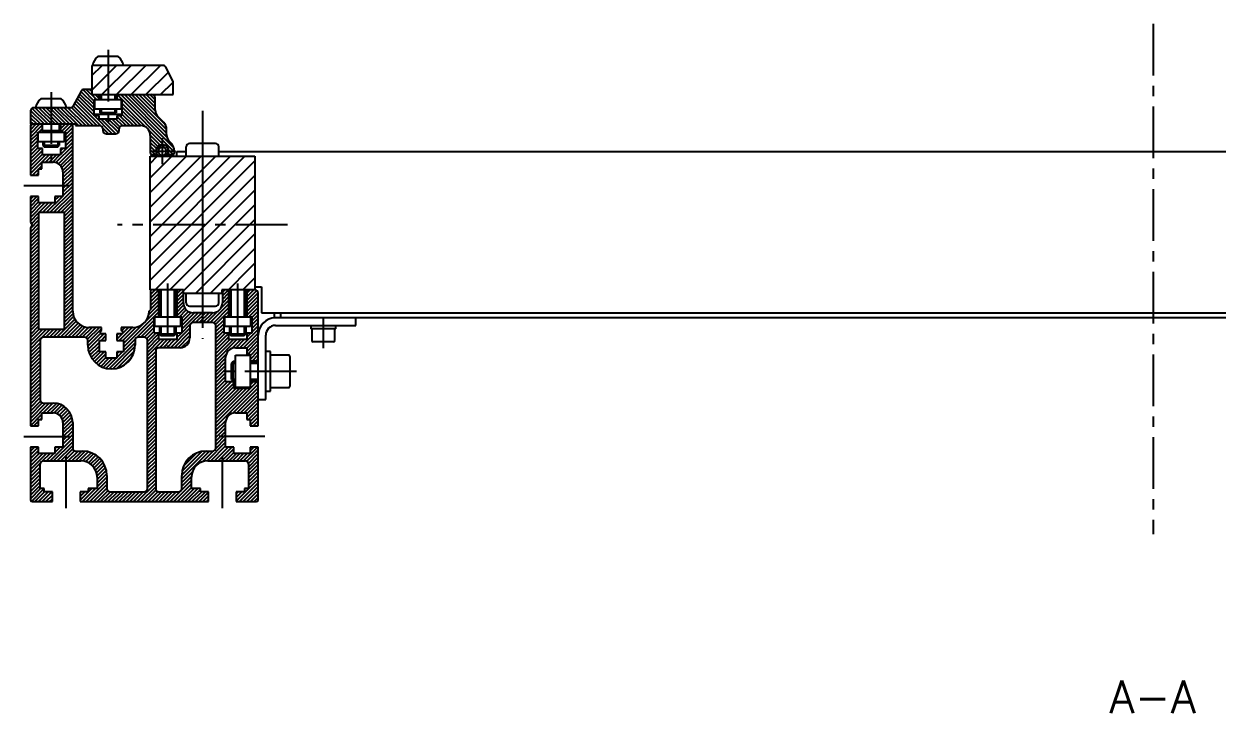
# Model space of a CAD drawing. Extents: x -10 to 4016, y -8 to 1201.
# Drawn here: x 3321.8 to 3688.4, y 3 to 214.8 of the extents above; entities that cross this region are included whole.
import ezdxf

# ---------------------------------------------------------------- set-up
doc = ezdxf.new("R2010")
doc.units = 0
doc.header["$LTSCALE"] = 0.5
doc.linetypes.add('CENTER', pattern=[50.8, 31.75, -6.35, 6.35, -6.35])
for name, color, linetype in [('MSM_CENTER', 1, 'CENTER'), ('MSM_CONTINUOUS', 7, 'CONTINUOUS'), ('MSM_NARROW', 5, 'CONTINUOUS'), ('MSM_PART_NUMBER', 7, 'CONTINUOUS')]:
    doc.layers.add(name, color=color, linetype=linetype)
doc.styles.get("Standard").update_dxf_attribs({"font": 'txt.shx', "height": 10, "bigfont": 'bigfont.shx'})

# ---------------------------------------------------------------- blocks, each defined once
blk = doc.blocks.new('*U91')
at = {"layer": 'MSM_PART_NUMBER'}
blk.add_text('A-A', height=10, dxfattribs=at).set_placement((3655.28, 3))

msp = doc.modelspace()

# ---------------------------------------------------------------- linework, layer by layer
at = {"layer": 'MSM_CENTER'}
for p, q in [((3668.75, 214.75), (3668.75, 58)), ((3347.6, 206.75), (3347.6, 183.5)), ((3330.1, 193.75), (3330.1, 172.5)), ((3376.65, 188), (3376.65, 118)), ((3364.3, 171.6), (3364.3, 179.6)), ((3360.3, 175.6), (3368.3, 175.6)), ((3335.75, 165), (3321.75, 165)), ((3402.75, 153), (3350.55, 153)), ((3365.9, 135), (3365.9, 115.75)), ((3387.4, 135), (3387.4, 115.75)), ((3413.75, 124.1), (3413.75, 115.1)), ((3405.55, 108), (3381.75, 108)), ((3321.75, 88), (3335.75, 88)), ((3395.75, 88), (3381.75, 88)), ((3334.75, 66), (3334.75, 82.5)), ((3382.75, 66), (3382.75, 82.5))]:
    msp.add_line(p, q, dxfattribs=at)
at = {"layer": 'MSM_CONTINUOUS'}
for p, q in [((3342.6, 202), (3342.6, 193)), ((3364.48, 202), (3342.6, 202)), ((3350.73, 204.75), (3344.48, 204.75)), ((3367.49, 197.21), (3365.38, 201.45)), ((3342.6, 194.6), (3340.2, 194.6)), ((3367.6, 193), (3367.6, 196.76)), ((3333.23, 191.75), (3326.98, 191.75)), ((3339.32, 194.07), (3336.88, 189.53)), ((3342.6, 193), (3367.6, 193)), ((3343.35, 191.5), (3351.85, 191.5)), ((3343.35, 186.5), (3343.35, 191.5)), ((3343.6, 188.5), (3343.6, 191.5)), ((3344.85, 191.5), (3344.85, 193)), ((3345.1, 193), (3345.1, 191.5)), ((3350.1, 191.5), (3350.1, 193)), ((3350.35, 193), (3350.35, 191.5)), ((3351.6, 191.5), (3351.6, 188.5)), ((3351.85, 191.5), (3351.85, 186.5)), ((3362.1, 188.34), (3362.1, 192)), ((3323.8, 188), (3323.8, 184)), ((3336, 189), (3324.8, 189)), ((3330.1, 188.5), (3329.23, 189)), ((3330.97, 189), (3330.1, 188.5)), ((3343.35, 187), (3351.85, 187)), ((3351.6, 188.5), (3343.6, 188.5)), ((3345.1, 188.5), (3345.1, 187.43)), ((3350.1, 187.43), (3345.1, 187.43)), ((3345.1, 187.43), (3345.53, 187)), ((3349.67, 187), (3350.1, 187.43)), ((3350.1, 188.5), (3350.1, 187.43)), ((3323.75, 183.5), (3323.75, 168.25)), ((3323.8, 184), (3337.6, 184)), ((3327.5, 181.5), (3327.5, 184)), ((3332.7, 182), (3332.7, 184)), ((3333, 184), (3333, 181.5)), ((3336.75, 126.51), (3336.75, 183.5)), ((3337.6, 184), (3337.6, 183.5)), ((3337.6, 183.5), (3345, 183.5)), ((3344.85, 186.5), (3343.35, 186.5)), ((3344.85, 185.5), (3344.85, 186.5)), ((3350.35, 185.5), (3344.85, 185.5)), ((3350.35, 186.5), (3350.35, 185.5)), ((3351.85, 186.5), (3350.35, 186.5)), ((3352, 183.5), (3357.6, 183.5)), ((3364.72, 184.48), (3362.98, 186.22)), ((3326, 176.5), (3326, 181.5)), ((3326, 181.5), (3334.5, 181.5)), ((3326.1, 178.5), (3326.1, 181.5)), ((3327.5, 182), (3332.7, 182)), ((3327.6, 182), (3327.6, 181.5)), ((3332.6, 181.5), (3332.6, 182)), ((3334.1, 181.5), (3334.1, 178.5)), ((3334.5, 181.5), (3334.5, 176.5)), ((3346, 182.5), (3346, 182)), ((3347, 181), (3350, 181)), ((3351, 182), (3351, 182.5)), ((3360.6, 180.5), (3360.6, 175.1)), ((3365.6, 180.74), (3365.6, 182.36)), ((3327.5, 176.5), (3326, 176.5)), ((3334.1, 178.5), (3326.1, 178.5)), ((3327.5, 174.5), (3327.5, 176.5)), ((3327.6, 178.5), (3327.6, 177.43)), ((3332.6, 177.43), (3327.6, 177.43)), ((3327.6, 177.43), (3328.03, 177)), ((3328.03, 177), (3332.17, 177)), ((3332.17, 177), (3332.6, 177.43)), ((3332.6, 178.5), (3332.6, 177.43)), ((3334.5, 176.5), (3333, 176.5)), ((3333, 176.5), (3333, 174.5)), ((3371.65, 174.08), (3371.65, 177)), ((3380.65, 178), (3372.65, 178)), ((3381.65, 174.08), (3381.65, 177)), ((3333, 174.5), (3327.5, 174.5)), ((3360.55, 174.08), (3392.75, 174.08)), ((3360.55, 133), (3360.55, 174.08)), ((3361.1, 174.6), (3362.21, 174.6)), ((3366.39, 174.6), (3367.5, 174.6)), ((3368, 175.1), (3368, 175.6)), ((3368.75, 174.08), (3368.75, 175.5)), ((3368.75, 175.5), (3371.65, 175.5)), ((3376.65, 174.08), (3376.65, 131.92)), ((3381.65, 175.5), (3955.85, 175.5)), ((3392.75, 174.08), (3392.75, 133)), ((3326.25, 168.25), (3326.25, 170.25)), ((3326.25, 170.25), (3327.25, 170.25)), ((3327.25, 170.25), (3327.25, 172.25)), ((3327.25, 172.25), (3330.75, 172.25)), ((3333.75, 169.25), (3333.75, 161.75)), ((3323.75, 168.25), (3326.25, 168.25)), ((3326.25, 161.75), (3323.75, 161.75)), ((3323.75, 161.75), (3323.75, 153.87)), ((3326.25, 159.75), (3326.25, 161.75)), ((3333.75, 161.75), (3331.25, 161.75)), ((3331.25, 161.75), (3331.25, 159.75)), ((3331.25, 159.75), (3326.25, 159.75)), ((3326.25, 156.75), (3326.25, 121)), ((3334.25, 156.75), (3326.25, 156.75)), ((3334.25, 121), (3334.25, 156.75)), ((3323.75, 153.87), (3324.25, 153)), ((3324.25, 153), (3323.75, 152.13)), ((3323.75, 152.13), (3323.75, 91.25)), ((3370.75, 133), (3360.55, 133)), ((3360.65, 133), (3360.65, 126.91)), ((3363.25, 124.75), (3363.25, 133)), ((3363.4, 133), (3363.4, 124.75)), ((3368.4, 124.75), (3368.4, 133)), ((3368.75, 133), (3368.75, 124.75)), ((3370.75, 129), (3370.75, 133)), ((3382.55, 133), (3382.55, 131.92)), ((3392.75, 133), (3382.55, 133)), ((3382.75, 133), (3382.75, 129)), ((3384.75, 124.75), (3384.75, 133)), ((3384.9, 133), (3384.9, 124.75)), ((3389.9, 124.75), (3389.9, 133)), ((3390.25, 133), (3390.25, 124.75)), ((3392.75, 134), (3394.75, 134)), ((3393.75, 91.25), (3393.75, 132)), ((3394.75, 134), (3394.75, 126)), ((3382.55, 131.92), (3370.75, 131.92)), ((3371.65, 129), (3371.65, 131.92)), ((3381.65, 129), (3381.65, 131.92)), ((3361.75, 124.75), (3370.25, 124.75)), ((3361.75, 119.75), (3361.75, 124.75)), ((3361.9, 124.75), (3361.9, 121.75)), ((3369.9, 124.75), (3369.9, 121.75)), ((3370.25, 124.75), (3370.25, 119.75)), ((3372.65, 128), (3380.65, 128)), ((3379.75, 126), (3373.75, 126)), ((3383.25, 119.75), (3383.25, 124.75)), ((3383.25, 124.75), (3391.75, 124.75)), ((3383.4, 124.75), (3383.4, 121.75)), ((3391.4, 124.75), (3391.4, 121.75)), ((3391.75, 124.75), (3391.75, 119.75)), ((3394.75, 126), (3942.75, 126)), ((3398.75, 124.4), (3398.75, 126)), ((3400.75, 124.4), (3400.75, 126)), ((3326.25, 121), (3334.25, 121)), ((3345.65, 121.51), (3341.75, 121.51)), ((3345.65, 120.51), (3345.65, 121.51)), ((3351.65, 121.51), (3351.65, 120.51)), ((3355.25, 121.51), (3351.65, 121.51)), ((3369.9, 121.75), (3361.9, 121.75)), ((3363.4, 121.75), (3363.4, 119.43)), ((3368.4, 121.75), (3368.4, 119.43)), ((3372.75, 122), (3372.75, 118.25)), ((3379.75, 123), (3373.75, 123)), ((3380.75, 84.5), (3380.75, 122)), ((3391.4, 121.75), (3383.4, 121.75)), ((3384.9, 121.75), (3384.9, 119.43)), ((3389.9, 121.75), (3389.9, 119.43)), ((3938.75, 124.4), (3398.75, 124.4)), ((3399.05, 122.1), (3423.75, 122.1)), ((3409.95, 122.1), (3409.95, 121.1)), ((3417.55, 121.1), (3409.95, 121.1)), ((3410.25, 121.1), (3410.25, 117.5)), ((3417.25, 117.5), (3417.25, 121.1)), ((3417.55, 121.1), (3417.55, 122.1)), ((3423.75, 122.1), (3423.75, 124.4)), ((3326.75, 117.5), (3326.75, 99.25)), ((3340.4, 118.5), (3327.75, 118.5)), ((3341.4, 116), (3341.4, 117.5)), ((3344.95, 114.01), (3344.95, 117.51)), ((3344.95, 117.51), (3346.95, 117.51)), ((3346.95, 119.51), (3345.65, 119.51)), ((3346.95, 117.51), (3346.95, 119.51)), ((3350.35, 119.51), (3350.35, 117.51)), ((3351.65, 119.51), (3350.35, 119.51)), ((3350.35, 117.51), (3352.35, 117.51)), ((3352.35, 117.51), (3352.35, 114.01)), ((3355.9, 117.5), (3355.9, 116)), ((3358.75, 118.5), (3356.9, 118.5)), ((3359.75, 72), (3359.75, 117.5)), ((3363.25, 119.75), (3361.75, 119.75)), ((3363.25, 117.75), (3363.25, 119.75)), ((3368.75, 117.75), (3363.25, 117.75)), ((3368.4, 119.43), (3363.4, 119.43)), ((3363.4, 119.43), (3363.83, 119)), ((3363.83, 119), (3367.97, 119)), ((3367.97, 119), (3368.4, 119.43)), ((3368.75, 119.75), (3368.75, 117.75)), ((3370.25, 119.75), (3368.75, 119.75)), ((3384.75, 119.75), (3383.25, 119.75)), ((3384.75, 117.75), (3384.75, 119.75)), ((3390.25, 117.75), (3384.75, 117.75)), ((3389.9, 119.43), (3384.9, 119.43)), ((3384.9, 119.43), (3385.33, 119)), ((3385.33, 119), (3389.47, 119)), ((3389.47, 119), (3389.9, 119.43)), ((3390.25, 119.75), (3390.25, 117.75)), ((3391.75, 119.75), (3390.25, 119.75)), ((3396.05, 99.4), (3396.05, 119.1)), ((3346.95, 114.01), (3344.95, 114.01)), ((3346.95, 112.01), (3346.95, 114.01)), ((3350.35, 114.01), (3350.35, 112.01)), ((3352.35, 114.01), (3350.35, 114.01)), ((3362.25, 114.25), (3362.25, 72)), ((3369.75, 115.25), (3363.25, 115.25)), ((3386.75, 115.25), (3390.25, 115.25)), ((3390.25, 115.25), (3390.25, 113.25)), ((3397.55, 114.1), (3396.05, 114.1)), ((3397.55, 101.9), (3397.55, 114.1)), ((3416.85, 117.1), (3410.65, 117.1)), ((3350.35, 112.01), (3346.95, 112.01)), ((3383.75, 104.75), (3383.75, 112.25)), ((3386.09, 111), (3385.55, 110.46)), ((3385.55, 105.54), (3385.55, 110.46)), ((3386.75, 111), (3386.09, 111)), ((3386.09, 105), (3386.09, 111)), ((3386.75, 103), (3386.75, 113)), ((3386.75, 113), (3391.25, 113)), ((3390.25, 113.25), (3391.25, 113.25)), ((3391.25, 113.25), (3391.25, 102.75)), ((3391.25, 111.25), (3393.75, 111.25)), ((3393.75, 111), (3391.25, 111)), ((3402.95, 113), (3397.55, 113)), ((3403.55, 103.6), (3403.55, 112.4)), ((3386.25, 104.75), (3383.75, 104.75)), ((3385.55, 105.54), (3386.09, 105)), ((3386.75, 105), (3386.09, 105)), ((3386.25, 102.75), (3386.25, 104.75)), ((3391.25, 102.75), (3386.25, 102.75)), ((3391.25, 103), (3386.75, 103)), ((3391.25, 105), (3393.75, 105)), ((3393.75, 104.75), (3391.25, 104.75)), ((3397.55, 103), (3402.95, 103)), ((3393.75, 99.4), (3396.05, 99.4)), ((3396.05, 101.9), (3397.55, 101.9)), ((3327.75, 98.25), (3330.75, 98.25)), ((3326.25, 93.25), (3327.25, 93.25)), ((3326.25, 91.25), (3326.25, 93.25)), ((3327.25, 95.25), (3330.75, 95.25)), ((3327.25, 93.25), (3327.25, 95.25)), ((3333.75, 92.25), (3333.75, 84.75)), ((3336.75, 92.25), (3336.75, 84.5)), ((3383.75, 84.75), (3383.75, 92.25)), ((3386.75, 95.25), (3390.25, 95.25)), ((3390.25, 95.25), (3390.25, 93.25)), ((3390.25, 93.25), (3391.25, 93.25)), ((3391.25, 93.25), (3391.25, 91.25)), ((3323.75, 91.25), (3326.25, 91.25)), ((3391.25, 91.25), (3393.75, 91.25)), ((3323.75, 84.75), (3323.75, 68.5)), ((3326.25, 84.75), (3323.75, 84.75)), ((3326.25, 82.75), (3326.25, 84.75)), ((3331.25, 84.75), (3331.25, 82.75)), ((3333.75, 84.75), (3331.25, 84.75)), ((3386.25, 84.75), (3383.75, 84.75)), ((3386.25, 82.75), (3386.25, 84.75)), ((3391.25, 84.75), (3391.25, 82.75)), ((3393.75, 84.75), (3391.25, 84.75)), ((3393.75, 68.5), (3393.75, 84.75)), ((3331.25, 82.75), (3326.25, 82.75)), ((3337.75, 83.5), (3339.75, 83.5)), ((3377.75, 83.5), (3379.75, 83.5)), ((3391.25, 82.75), (3386.25, 82.75)), ((3326.75, 72), (3326.75, 79.5)), ((3327.75, 80.5), (3339.25, 80.5)), ((3378.25, 80.5), (3389.75, 80.5)), ((3390.75, 79.5), (3390.75, 72)), ((3344.25, 75.5), (3344.25, 72)), ((3347.25, 76), (3347.25, 72)), ((3370.25, 72), (3370.25, 76)), ((3373.25, 72), (3373.25, 75.5)), ((3328, 72), (3326.75, 72)), ((3328, 71), (3328, 72)), ((3330.5, 71), (3328, 71)), ((3330.5, 68), (3330.5, 71)), ((3339, 71), (3339, 68)), ((3341.5, 71), (3339, 71)), ((3341.5, 72), (3341.5, 71)), ((3344.25, 72), (3341.5, 72)), ((3348.25, 71), (3358.75, 71)), ((3363.25, 71), (3369.25, 71)), ((3376, 72), (3373.25, 72)), ((3376, 71), (3376, 72)), ((3378.5, 71), (3376, 71)), ((3378.5, 68), (3378.5, 71)), ((3389.5, 71), (3387, 71)), ((3387, 71), (3387, 68)), ((3389.5, 72), (3389.5, 71)), ((3390.75, 72), (3389.5, 72)), ((3324.25, 68), (3330.5, 68)), ((3339, 68), (3378.5, 68)), ((3387, 68), (3393.25, 68))]:
    msp.add_line(p, q, dxfattribs=at)
msp.add_circle((3364.3, 175.6), 1.25, dxfattribs=at)
for centre, radius, start, end in [((3347.51, 201.1), 4.75, 129.7731, 169.0684), ((3347.69, 201.1), 4.75, 10.9316, 50.2269), ((3364.48, 201), 1, 26.5651, 90), ((3340.2, 193.6), 1, 90, 151.8214), ((3366.6, 196.76), 1, 360, 26.5651), ((3330.01, 188.1), 4.75, 129.7731, 169.0684), ((3330.19, 188.1), 4.75, 10.9316, 50.2269), ((3361.1, 192), 1, 360, 90), ((3324.8, 188), 1, 90, 180), ((3336, 190), 1, 270, 331.8214), ((3365.1, 188.34), 3, 180, 225), ((3324.25, 183.5), 0.5, 90, 180), ((3336.25, 183.5), 0.5, 360, 90), ((3345, 182.5), 1, 360, 90), ((3352, 182.5), 1, 90, 180), ((3357.6, 180.5), 3, 0, 90), ((3362.6, 182.36), 3, 0, 45), ((3347, 182), 1, 180, 270), ((3350, 182), 1, 270, 0), ((3368.6, 180.74), 3, 180, 230.0745), ((3364.3, 175.6), 2, 310.5358, 229.4642), ((3364.3, 175.6), 3.7, 360, 50.0745), ((3372.65, 177), 1, 90, 180), ((3380.65, 177), 1, 0, 90), ((3361.1, 175.1), 0.5, 180, 270), ((3362.21, 174.9), 0.3, 270, 333.3458), ((3366.39, 174.9), 0.3, 206.6542, 270), ((3367.5, 175.1), 0.5, 270, 0), ((3330.75, 169.25), 3, 360, 90), ((3392.75, 132), 1, 360, 90), ((3373.75, 129), 3, 180, 270), ((3372.65, 129), 1, 180, 270), ((3379.75, 129), 3, 270, 0), ((3380.65, 129), 1, 270, 360), ((3341.75, 126.51), 5, 180, 270), ((3355.25, 126.51), 5, 270, 360), ((3359.77, 127.38), 1, 298.5701, 331.4299), ((3373.75, 122), 1, 90, 180), ((3379.75, 122), 1, 360, 90), ((3399.05, 119.1), 5.3, 90, 180), ((3399.05, 119.1), 3, 90, 180), ((3327.75, 117.5), 1, 90, 180), ((3340.4, 117.5), 1, 0, 90), ((3345.65, 120.01), 0.5, 90, 270), ((3351.65, 120.01), 0.5, 270, 90), ((3356.9, 117.5), 1, 90, 180), ((3358.75, 117.5), 1, 360, 90), ((3369.75, 118.25), 3, 270, 0), ((3410.65, 117.5), 0.4, 180, 270), ((3416.85, 117.5), 0.4, 270, 0), ((3348.65, 116), 7.25, 180, 0), ((3363.25, 114.25), 1, 90, 180), ((3386.75, 112.25), 3, 90, 180), ((3402.95, 112.4), 0.6, 0, 90), ((3402.95, 103.6), 0.6, 270, 360), ((3327.75, 99.25), 1, 180, 270), ((3330.75, 92.25), 6, 0, 90), ((3330.75, 92.25), 3, 360, 90), ((3386.75, 92.25), 3, 90, 180), ((3337.75, 84.5), 1, 180, 270), ((3379.75, 84.5), 1, 270, 0), ((3339.75, 76), 7.5, 0, 90), ((3377.75, 76), 7.5, 90, 180), ((3327.75, 79.5), 1, 90, 180), ((3339.25, 75.5), 5, 0, 90), ((3378.25, 75.5), 5, 90, 180), ((3389.75, 79.5), 1, 360, 90), ((3348.25, 72), 1, 180, 270), ((3358.75, 72), 1, 270, 0), ((3363.25, 72), 1, 180, 270), ((3369.25, 72), 1, 270, 0), ((3324.25, 68.5), 0.5, 180, 270), ((3393.25, 68.5), 0.5, 270, 0)]:
    msp.add_arc(centre, radius, start, end, dxfattribs=at)
at = {"layer": 'MSM_NARROW'}
for p, q in [((3342.6, 198.84), (3345.76, 202)), ((3342.6, 194.35), (3350.25, 202)), ((3345.74, 193), (3354.74, 202)), ((3350.23, 193), (3359.23, 202)), ((3354.72, 193), (3363.72, 202)), ((3359.21, 193), (3366.14, 199.93)), ((3343.35, 191.05), (3339.86, 194.54)), ((3344.02, 191.5), (3340.92, 194.6)), ((3342.6, 194.05), (3342.05, 194.6)), ((3363.7, 193), (3367.59, 196.89)), ((3345.35, 183.43), (3337.71, 191.08)), ((3343.35, 186.56), (3338.1, 191.81)), ((3343.35, 187.68), (3338.5, 192.54)), ((3343.35, 188.81), (3338.89, 193.27)), ((3343.35, 189.93), (3339.28, 194)), ((3344.85, 191.8), (3343.65, 193)), ((3344.85, 192.92), (3344.77, 193)), ((3345.53, 193), (3345.53, 191.5)), ((3349.67, 193), (3349.67, 191.5)), ((3350.76, 191.5), (3350.35, 191.91)), ((3368, 175.38), (3350.38, 193)), ((3367.85, 176.66), (3351.5, 193)), ((3365.72, 179.91), (3352.63, 193)), ((3365.6, 181.15), (3353.75, 193)), ((3365.6, 182.27), (3354.87, 193)), ((3365.27, 183.72), (3355.99, 193)), ((3362.12, 188), (3357.12, 193)), ((3362.1, 189.14), (3358.24, 193)), ((3362.1, 190.26), (3359.36, 193)), ((3362.1, 191.38), (3360.48, 193)), ((3326.83, 184), (3323.8, 187.03)), ((3327.95, 184), (3323.81, 188.14)), ((3329.07, 184), (3324.24, 188.83)), ((3330.2, 184), (3325.2, 189)), ((3331.32, 184), (3326.32, 189)), ((3332.44, 184), (3327.44, 189)), ((3333.56, 184), (3328.56, 189)), ((3334.69, 184), (3330.15, 188.53)), ((3335.81, 184), (3330.87, 188.94)), ((3336.93, 184), (3331.93, 189)), ((3338.55, 183.5), (3333.05, 189)), ((3339.68, 183.5), (3334.18, 189)), ((3340.8, 183.5), (3335.3, 189)), ((3341.92, 183.5), (3336.35, 189.07)), ((3343.04, 183.5), (3336.93, 189.61)), ((3344.17, 183.5), (3337.32, 190.35)), ((3345.53, 188.5), (3345.53, 187)), ((3349.67, 188.5), (3349.67, 187)), ((3359.26, 182.99), (3351.85, 190.41)), ((3357.64, 183.5), (3351.85, 189.29)), ((3356.51, 183.5), (3351.85, 188.16)), ((3355.39, 183.5), (3351.85, 187.04)), ((3323.75, 183.36), (3324.39, 184)), ((3323.75, 182.24), (3325.51, 184)), ((3323.75, 181.11), (3326.64, 184)), ((3323.75, 179.99), (3327.5, 183.74)), ((3325.71, 184), (3323.8, 185.91)), ((3324.58, 184), (3323.8, 184.78)), ((3333, 183.63), (3333.37, 184)), ((3333, 182.5), (3334.5, 184)), ((3333.12, 181.5), (3335.62, 184)), ((3334.24, 181.5), (3336.6, 183.86)), ((3348.91, 181), (3343.41, 186.5)), ((3344.85, 186.18), (3344.53, 186.5)), ((3350.03, 181), (3345.53, 185.5)), ((3350.78, 181.38), (3346.66, 185.5)), ((3351, 182.28), (3347.78, 185.5)), ((3351.25, 183.15), (3348.9, 185.5)), ((3352.02, 183.5), (3350.02, 185.5)), ((3353.15, 183.5), (3350.35, 186.3)), ((3354.27, 183.5), (3351.27, 186.5)), ((3323.75, 178.87), (3326, 181.12)), ((3323.75, 177.75), (3326, 180)), ((3326.38, 181.5), (3327.5, 182.62)), ((3328.03, 182), (3328.03, 181.5)), ((3332.17, 182), (3332.17, 181.5)), ((3334.5, 180.64), (3336.75, 182.89)), ((3334.5, 179.51), (3336.75, 181.76)), ((3334.5, 178.39), (3336.75, 180.64)), ((3347.79, 181), (3345.93, 182.85)), ((3346.57, 181.1), (3346.1, 181.57)), ((3364.7, 177.56), (3360.09, 182.16)), ((3363.65, 177.49), (3360.6, 180.54)), ((3323.75, 176.62), (3326, 178.87)), ((3323.75, 175.5), (3326, 177.75)), ((3323.75, 174.38), (3326, 176.63)), ((3323.75, 173.25), (3327, 176.5)), ((3328.03, 178.5), (3328.03, 177)), ((3331.6, 172.12), (3336.75, 177.27)), ((3332.17, 178.5), (3332.17, 177)), ((3332.37, 171.77), (3336.75, 176.15)), ((3333, 174.65), (3336.75, 178.4)), ((3333, 175.77), (3333.73, 176.5)), ((3334.5, 177.27), (3336.75, 179.52)), ((3362.94, 177.07), (3360.6, 179.41)), ((3362.47, 176.42), (3360.6, 178.29)), ((3362.3, 175.46), (3360.6, 177.17)), ((3362.05, 174.6), (3360.6, 176.05)), ((3362.32, 175.91), (3363.99, 177.58)), ((3364.39, 176.85), (3365.01, 177.47)), ((3365.16, 176.5), (3365.69, 177.03)), ((3365.54, 175.76), (3366.15, 176.36)), ((3367.64, 174.62), (3366.26, 176)), ((3323.75, 172.13), (3327.5, 175.88)), ((3323.75, 171.01), (3327.5, 174.76)), ((3323.75, 169.89), (3328.36, 174.5)), ((3323.75, 168.76), (3329.49, 174.5)), ((3328.36, 172.25), (3330.61, 174.5)), ((3329.48, 172.25), (3331.73, 174.5)), ((3330.6, 172.25), (3332.85, 174.5)), ((3332.98, 171.26), (3336.75, 175.03)), ((3333.43, 170.59), (3336.75, 173.91)), ((3333.7, 169.74), (3336.75, 172.78)), ((3360.55, 171.89), (3362.74, 174.08)), ((3360.55, 167.4), (3367.23, 174.08)), ((3360.55, 162.91), (3371.72, 174.08)), ((3360.55, 158.42), (3376.21, 174.08)), ((3360.55, 153.93), (3380.7, 174.08)), ((3360.55, 149.44), (3385.19, 174.08)), ((3360.55, 144.95), (3389.68, 174.08)), ((3360.55, 140.46), (3392.75, 172.66)), ((3360.86, 174.66), (3360.66, 174.86)), ((3362.43, 174.89), (3363.05, 175.51)), ((3362.87, 174.21), (3363.4, 174.74)), ((3363.86, 174.08), (3364.14, 174.36)), ((3364.99, 174.08), (3366.29, 175.38)), ((3366.54, 174.6), (3366.19, 174.95)), ((3324.36, 168.25), (3326.25, 170.14)), ((3325.48, 168.25), (3326.25, 169.02)), ((3326.36, 170.25), (3327.25, 171.14)), ((3333.75, 168.66), (3336.75, 171.66)), ((3333.75, 167.54), (3336.75, 170.54)), ((3333.75, 166.42), (3336.75, 169.42)), ((3333.75, 165.29), (3336.75, 168.29)), ((3333.75, 164.17), (3336.75, 167.17)), ((3333.75, 163.05), (3336.75, 166.05)), ((3360.55, 135.97), (3392.75, 168.17)), ((3323.75, 160.91), (3324.59, 161.75)), ((3323.75, 159.78), (3325.72, 161.75)), ((3328.57, 156.75), (3333.57, 161.75)), ((3329.7, 156.75), (3336.75, 163.8)), ((3330.82, 156.75), (3336.75, 162.68)), ((3331.25, 161.67), (3331.33, 161.75)), ((3331.25, 160.55), (3332.45, 161.75)), ((3331.94, 156.75), (3336.75, 161.56)), ((3333.75, 161.93), (3336.75, 164.93)), ((3362.07, 133), (3392.75, 163.68)), ((3323.75, 158.66), (3326.25, 161.16)), ((3323.75, 157.54), (3326.25, 160.04)), ((3323.75, 156.42), (3327.08, 159.75)), ((3323.75, 155.29), (3328.21, 159.75)), ((3326.33, 156.75), (3329.33, 159.75)), ((3327.45, 156.75), (3330.45, 159.75)), ((3333.06, 156.75), (3336.75, 160.44)), ((3334.19, 156.75), (3336.75, 159.31)), ((3334.25, 155.69), (3336.75, 158.19)), ((3366.56, 133), (3392.75, 159.19)), ((3323.75, 154.17), (3326.25, 156.67)), ((3323.75, 151.93), (3326.25, 154.43)), ((3324.05, 153.35), (3326.25, 155.55)), ((3334.25, 154.57), (3336.75, 157.07)), ((3334.25, 153.45), (3336.75, 155.95)), ((3334.25, 152.32), (3336.75, 154.82)), ((3368.75, 130.7), (3392.75, 154.7)), ((3323.75, 150.8), (3326.25, 153.3)), ((3323.75, 149.68), (3326.25, 152.18)), ((3323.75, 148.56), (3326.25, 151.06)), ((3334.25, 151.2), (3336.75, 153.7)), ((3334.25, 150.08), (3336.75, 152.58)), ((3334.25, 148.96), (3336.75, 151.46)), ((3334.25, 147.83), (3336.75, 150.33)), ((3323.75, 147.44), (3326.25, 149.94)), ((3323.75, 146.31), (3326.25, 148.81)), ((3323.75, 145.19), (3326.25, 147.69)), ((3334.25, 146.71), (3336.75, 149.21)), ((3334.25, 145.59), (3336.75, 148.09)), ((3334.25, 144.47), (3336.75, 146.97)), ((3374.46, 131.92), (3392.75, 150.21)), ((3323.75, 144.07), (3326.25, 146.57)), ((3323.75, 142.95), (3326.25, 145.45)), ((3323.75, 141.82), (3326.25, 144.32)), ((3323.75, 140.7), (3326.25, 143.2)), ((3334.25, 143.34), (3336.75, 145.84)), ((3334.25, 142.22), (3336.75, 144.72)), ((3334.25, 141.1), (3336.75, 143.6)), ((3378.95, 131.92), (3392.75, 145.72)), ((3323.75, 139.58), (3326.25, 142.08)), ((3323.75, 138.46), (3326.25, 140.96)), ((3323.75, 137.33), (3326.25, 139.83)), ((3334.25, 139.98), (3336.75, 142.48)), ((3334.25, 138.85), (3336.75, 141.35)), ((3334.25, 137.73), (3336.75, 140.23)), ((3382.75, 131.23), (3392.75, 141.23)), ((3323.75, 136.21), (3326.25, 138.71)), ((3323.75, 135.09), (3326.25, 137.59)), ((3323.75, 133.97), (3326.25, 136.47)), ((3334.25, 136.61), (3336.75, 139.11)), ((3334.25, 135.49), (3336.75, 137.99)), ((3334.25, 134.36), (3336.75, 136.86)), ((3334.25, 133.24), (3336.75, 135.74)), ((3389.01, 133), (3392.75, 136.74)), ((3323.75, 132.84), (3326.25, 135.34)), ((3323.75, 131.72), (3326.25, 134.22)), ((3323.75, 130.6), (3326.25, 133.1)), ((3334.25, 132.12), (3336.75, 134.62)), ((3334.25, 131), (3336.75, 133.5)), ((3334.25, 129.87), (3336.75, 132.37)), ((3360.65, 132.7), (3360.95, 133)), ((3360.65, 131.58), (3362.07, 133)), ((3360.65, 130.46), (3363.19, 133)), ((3363.83, 133), (3363.83, 124.75)), ((3367.97, 133), (3367.97, 124.75)), ((3368.75, 132.94), (3368.81, 133)), ((3368.75, 131.82), (3369.93, 133)), ((3382.75, 132.35), (3383.4, 133)), ((3382.75, 130.1), (3384.75, 132.1)), ((3385.33, 133), (3385.33, 124.75)), ((3389.47, 133), (3389.47, 124.75)), ((3390.25, 131.99), (3391.26, 133)), ((3390.25, 130.87), (3392.38, 133)), ((3390.25, 129.75), (3393.32, 132.82)), ((3390.25, 128.62), (3393.74, 132.11)), ((3323.75, 129.48), (3326.25, 131.98)), ((3323.75, 128.35), (3326.25, 130.85)), ((3323.75, 127.23), (3326.25, 129.73)), ((3323.75, 126.11), (3326.25, 128.61)), ((3334.25, 128.75), (3336.75, 131.25)), ((3334.25, 127.63), (3336.75, 130.13)), ((3334.25, 126.51), (3336.75, 129.01)), ((3360.14, 125.45), (3363.25, 128.57)), ((3360.65, 129.33), (3363.25, 131.93)), ((3360.65, 128.21), (3363.25, 130.81)), ((3360.65, 127.09), (3363.25, 129.69)), ((3368.75, 129.57), (3370.75, 131.57)), ((3368.75, 128.45), (3370.75, 130.45)), ((3368.75, 127.33), (3370.75, 129.33)), ((3379.01, 123), (3384.75, 128.74)), ((3382.28, 127.39), (3384.75, 129.86)), ((3382.75, 128.98), (3384.75, 130.98)), ((3390.25, 127.5), (3393.75, 131)), ((3390.25, 126.38), (3393.75, 129.88)), ((3390.25, 125.26), (3393.75, 128.76)), ((3323.75, 124.99), (3326.25, 127.49)), ((3323.75, 123.86), (3326.25, 126.36)), ((3323.75, 122.74), (3326.25, 125.24)), ((3334.25, 125.38), (3336.75, 127.88)), ((3334.25, 124.26), (3336.75, 126.76)), ((3334.25, 123.14), (3336.82, 125.71)), ((3334.25, 122.02), (3337.05, 124.81)), ((3352.35, 115.42), (3363.25, 126.32)), ((3358.95, 123.14), (3363.25, 127.44)), ((3362.8, 124.75), (3363.25, 125.2)), ((3368.75, 126.21), (3370.84, 128.29)), ((3368.75, 125.08), (3371.16, 127.5)), ((3369.54, 124.75), (3371.65, 126.86)), ((3370.25, 124.34), (3372.29, 126.38)), ((3370.25, 123.22), (3373.11, 126.07)), ((3370.25, 122.09), (3374.16, 126)), ((3370.25, 120.97), (3375.28, 126)), ((3373.27, 122.87), (3376.4, 126)), ((3374.52, 123), (3377.52, 126)), ((3375.65, 123), (3378.65, 126)), ((3376.77, 123), (3379.77, 126)), ((3377.89, 123), (3381.36, 126.47)), ((3380.08, 122.94), (3384.75, 127.61)), ((3380.66, 122.4), (3384.75, 126.49)), ((3384.13, 124.75), (3384.75, 125.37)), ((3390.87, 124.75), (3393.75, 127.63)), ((3391.75, 124.51), (3393.75, 126.51)), ((3391.75, 123.39), (3393.75, 125.39)), ((3323.75, 121.62), (3326.25, 124.12)), ((3323.75, 120.5), (3326.25, 123)), ((3323.75, 119.37), (3326.25, 121.87)), ((3323.75, 118.25), (3326.5, 121)), ((3323.75, 117.13), (3327.62, 121)), ((3323.75, 116.01), (3328.74, 121)), ((3327.2, 118.34), (3329.87, 121)), ((3328.49, 118.5), (3330.99, 121)), ((3329.61, 118.5), (3332.11, 121)), ((3330.73, 118.5), (3333.23, 121)), ((3331.86, 118.5), (3337.4, 124.05)), ((3332.98, 118.5), (3337.86, 123.38)), ((3334.1, 118.5), (3338.4, 122.8)), ((3335.22, 118.5), (3339.04, 122.31)), ((3336.35, 118.5), (3339.77, 121.92)), ((3337.47, 118.5), (3340.61, 121.64)), ((3338.59, 118.5), (3341.6, 121.51)), ((3339.71, 118.5), (3342.72, 121.51)), ((3340.77, 118.43), (3343.84, 121.51)), ((3341.33, 117.87), (3344.96, 121.51)), ((3341.4, 116.82), (3345.65, 121.07)), ((3350.35, 117.91), (3353.94, 121.51)), ((3351.07, 117.51), (3355.07, 121.51)), ((3351.65, 121.46), (3351.7, 121.51)), ((3351.8, 120.48), (3352.82, 121.51)), ((3352.19, 117.51), (3356.3, 121.62)), ((3352.35, 116.54), (3358.61, 122.8)), ((3356.43, 118.38), (3361.75, 123.7)), ((3357.68, 118.5), (3361.75, 122.57)), ((3358.8, 118.5), (3361.75, 121.45)), ((3363.83, 121.75), (3363.83, 119)), ((3366.77, 115.25), (3372.75, 121.23)), ((3367.97, 121.75), (3367.97, 119)), ((3370.25, 119.85), (3372.88, 122.48)), ((3380.75, 121.37), (3383.25, 123.87)), ((3380.75, 120.25), (3383.25, 122.75)), ((3380.75, 119.12), (3383.25, 121.62)), ((3385.33, 121.75), (3385.33, 119)), ((3389.47, 121.75), (3389.47, 119)), ((3391.75, 122.27), (3393.75, 124.27)), ((3391.75, 121.14), (3393.75, 123.14)), ((3391.75, 120.02), (3393.75, 122.02)), ((3323.75, 114.88), (3326.91, 118.05)), ((3341.41, 115.71), (3345.33, 119.63)), ((3341.52, 114.7), (3346.33, 119.51)), ((3345.45, 117.51), (3346.95, 119)), ((3346.58, 117.51), (3346.95, 117.88)), ((3350.35, 119.03), (3350.82, 119.51)), ((3352.35, 114.3), (3356.02, 117.97)), ((3359.54, 118.12), (3361.75, 120.33)), ((3359.75, 117.21), (3362.29, 119.75)), ((3359.75, 116.08), (3363.25, 119.58)), ((3359.75, 114.96), (3363.25, 118.46)), ((3359.75, 113.84), (3363.66, 117.75)), ((3359.75, 112.72), (3364.78, 117.75)), ((3363.41, 115.25), (3365.91, 117.75)), ((3364.53, 115.25), (3367.03, 117.75)), ((3365.65, 115.25), (3368.15, 117.75)), ((3367.9, 115.25), (3372.75, 120.1)), ((3368.75, 119.47), (3369.03, 119.75)), ((3368.75, 118.35), (3370.15, 119.75)), ((3369.02, 115.25), (3372.75, 118.98)), ((3370.17, 115.28), (3372.72, 117.83)), ((3380.75, 118), (3383.25, 120.5)), ((3380.75, 116.88), (3383.62, 119.75)), ((3380.75, 115.76), (3384.74, 119.75)), ((3380.75, 114.63), (3384.75, 118.63)), ((3380.75, 113.51), (3384.99, 117.75)), ((3380.75, 112.39), (3386.11, 117.75)), ((3380.75, 111.27), (3387.23, 117.75)), ((3385.64, 115.03), (3388.36, 117.75)), ((3386.98, 115.25), (3389.48, 117.75)), ((3388.1, 115.25), (3393.75, 120.9)), ((3389.22, 115.25), (3393.75, 119.78)), ((3390.25, 119.64), (3390.36, 119.75)), ((3390.25, 118.52), (3391.48, 119.75)), ((3390.25, 115.15), (3393.75, 118.65)), ((3390.25, 114.03), (3393.75, 117.53)), ((3323.75, 113.76), (3326.75, 116.76)), ((3323.75, 112.64), (3326.75, 115.64)), ((3323.75, 111.52), (3326.75, 114.52)), ((3341.74, 113.8), (3344.95, 117)), ((3342.06, 112.99), (3344.95, 115.88)), ((3342.45, 112.25), (3344.95, 114.76)), ((3342.9, 111.59), (3345.32, 114.01)), ((3343.42, 110.98), (3346.44, 114.01)), ((3347.96, 108.79), (3355.9, 116.72)), ((3349.06, 108.77), (3355.89, 115.59)), ((3350.35, 113.42), (3350.94, 114.01)), ((3350.35, 112.3), (3352.06, 114.01)), ((3350.38, 108.96), (3355.69, 114.27)), ((3359.75, 111.59), (3362.25, 114.09)), ((3390.59, 113.25), (3393.75, 116.41)), ((3391.25, 112.79), (3393.75, 115.29)), ((3391.25, 111.66), (3393.75, 114.16)), ((3323.75, 110.39), (3326.75, 113.39)), ((3323.75, 109.27), (3326.75, 112.27)), ((3323.75, 108.15), (3326.75, 111.15)), ((3323.75, 107.03), (3326.75, 110.03)), ((3344, 110.44), (3346.95, 113.39)), ((3344.65, 109.96), (3346.95, 112.27)), ((3345.35, 109.54), (3347.81, 112.01)), ((3346.14, 109.21), (3348.94, 112.01)), ((3347, 108.94), (3350.06, 112.01)), ((3352.26, 109.72), (3354.94, 112.4)), ((3359.75, 110.47), (3362.25, 112.97)), ((3359.75, 109.35), (3362.25, 111.85)), ((3359.75, 108.23), (3362.25, 110.73)), ((3380.75, 110.14), (3383.97, 113.36)), ((3380.75, 109.02), (3383.75, 112.02)), ((3380.75, 107.9), (3383.75, 110.9)), ((3386.75, 110.46), (3385.55, 110.46)), ((3391.26, 111.25), (3391.25, 111.26)), ((3393.75, 110.46), (3391.25, 110.46)), ((3391.96, 111.25), (3393.75, 113.04)), ((3393.08, 111.25), (3393.75, 111.92)), ((3323.75, 105.9), (3326.75, 108.9)), ((3323.75, 104.78), (3326.75, 107.78)), ((3323.75, 103.66), (3326.75, 106.66)), ((3359.75, 107.1), (3362.25, 109.6)), ((3359.75, 105.98), (3362.25, 108.48)), ((3359.75, 104.86), (3362.25, 107.36)), ((3380.75, 106.78), (3383.75, 109.78)), ((3380.75, 105.65), (3383.75, 108.65)), ((3380.75, 104.53), (3383.75, 107.53)), ((3380.75, 103.41), (3383.75, 106.41)), ((3323.75, 102.54), (3326.75, 105.54)), ((3323.75, 101.41), (3326.75, 104.41)), ((3323.75, 100.29), (3326.75, 103.29)), ((3359.75, 103.74), (3362.25, 106.24)), ((3359.75, 102.61), (3362.25, 105.11)), ((3359.75, 101.49), (3362.25, 103.99)), ((3359.75, 100.37), (3362.25, 102.87)), ((3380.75, 102.29), (3383.75, 105.29)), ((3380.75, 101.16), (3384.34, 104.75)), ((3380.75, 100.04), (3385.46, 104.75)), ((3380.75, 92.18), (3393.32, 104.75)), ((3380.75, 98.92), (3386.25, 104.42)), ((3380.75, 91.06), (3393.75, 104.06)), ((3380.75, 97.8), (3386.25, 103.3)), ((3380.75, 96.67), (3386.83, 102.75)), ((3380.75, 95.55), (3387.95, 102.75)), ((3380.75, 94.43), (3389.07, 102.75)), ((3380.75, 93.31), (3390.19, 102.75)), ((3386.75, 105.54), (3385.55, 105.54)), ((3385.95, 95.14), (3393.75, 102.94)), ((3393.75, 105.54), (3391.25, 105.54)), ((3391.25, 103.81), (3392.19, 104.75)), ((3323.75, 99.17), (3326.75, 102.17)), ((3323.75, 98.05), (3326.75, 101.05)), ((3323.75, 96.92), (3326.75, 99.92)), ((3359.75, 99.25), (3362.25, 101.75)), ((3359.75, 98.12), (3362.25, 100.62)), ((3359.75, 97), (3362.25, 99.5)), ((3387.18, 95.25), (3393.75, 101.82)), ((3388.31, 95.25), (3393.75, 100.69)), ((3389.43, 95.25), (3393.75, 99.57)), ((3323.75, 95.8), (3326.82, 98.87)), ((3323.75, 94.68), (3327.39, 98.32)), ((3323.75, 93.56), (3328.44, 98.25)), ((3323.75, 92.43), (3329.57, 98.25)), ((3327.69, 95.25), (3330.69, 98.25)), ((3328.81, 95.25), (3331.73, 98.17)), ((3329.93, 95.25), (3332.63, 97.94)), ((3331.04, 95.23), (3333.42, 97.62)), ((3331.93, 95), (3334.13, 97.2)), ((3332.63, 94.58), (3334.76, 96.71)), ((3333.18, 94), (3335.32, 96.14)), ((3333.57, 93.27), (3335.79, 95.49)), ((3359.75, 95.88), (3362.25, 98.38)), ((3359.75, 94.76), (3362.25, 97.26)), ((3359.75, 93.63), (3362.25, 96.13)), ((3390.25, 94.95), (3393.75, 98.45)), ((3390.25, 93.83), (3393.75, 97.33)), ((3390.8, 93.25), (3393.75, 96.2)), ((3323.75, 91.31), (3327.25, 94.81)), ((3324.81, 91.25), (3326.25, 92.69)), ((3326.81, 93.25), (3327.25, 93.69)), ((3333.75, 92.33), (3336.19, 94.77)), ((3333.75, 91.21), (3336.5, 93.95)), ((3333.75, 90.08), (3336.69, 93.03)), ((3333.75, 88.96), (3336.75, 91.96)), ((3359.75, 92.51), (3362.25, 95.01)), ((3359.75, 91.39), (3362.25, 93.89)), ((3359.75, 90.27), (3362.25, 92.77)), ((3380.75, 89.94), (3383.86, 93.05)), ((3380.75, 88.82), (3383.75, 91.82)), ((3391.25, 92.58), (3393.75, 95.08)), ((3391.25, 91.46), (3393.75, 93.96)), ((3392.16, 91.25), (3393.75, 92.84)), ((3393.29, 91.25), (3393.75, 91.71)), ((3325.93, 91.25), (3326.25, 91.57)), ((3333.75, 87.84), (3336.75, 90.84)), ((3333.75, 86.72), (3336.75, 89.72)), ((3333.75, 85.59), (3336.75, 88.59)), ((3359.75, 89.14), (3362.25, 91.64)), ((3359.75, 88.02), (3362.25, 90.52)), ((3359.75, 86.9), (3362.25, 89.4)), ((3359.75, 85.78), (3362.25, 88.28)), ((3380.75, 87.69), (3383.75, 90.69)), ((3380.75, 86.57), (3383.75, 89.57)), ((3380.75, 85.45), (3383.75, 88.45)), ((3323.75, 84.57), (3323.93, 84.75)), ((3323.75, 83.45), (3325.05, 84.75)), ((3323.75, 82.33), (3326.17, 84.75)), ((3329.78, 80.5), (3336.75, 87.47)), ((3330.9, 80.5), (3336.75, 86.35)), ((3331.25, 84.22), (3331.78, 84.75)), ((3331.25, 83.09), (3332.91, 84.75)), ((3332.02, 80.5), (3336.75, 85.23)), ((3359.75, 84.65), (3362.25, 87.15)), ((3359.75, 83.53), (3362.25, 86.03)), ((3359.75, 82.41), (3362.25, 84.91)), ((3378.04, 80.49), (3383.75, 86.2)), ((3379.17, 80.5), (3383.75, 85.08)), ((3380.29, 80.5), (3384.54, 84.75)), ((3380.73, 84.31), (3383.75, 87.33)), ((3381.41, 80.5), (3385.66, 84.75)), ((3389.27, 80.5), (3393.52, 84.75)), ((3391.25, 84.72), (3391.28, 84.75)), ((3391.25, 83.6), (3392.4, 84.75)), ((3323.75, 81.21), (3326.25, 83.71)), ((3323.75, 80.08), (3326.42, 82.75)), ((3323.75, 78.96), (3327.54, 82.75)), ((3323.75, 77.84), (3328.66, 82.75)), ((3327.5, 80.46), (3329.78, 82.75)), ((3328.66, 80.5), (3330.91, 82.75)), ((3333.15, 80.5), (3336.81, 84.17)), ((3334.27, 80.5), (3337.35, 83.58)), ((3335.39, 80.5), (3338.39, 83.5)), ((3336.51, 80.5), (3339.51, 83.5)), ((3337.64, 80.5), (3340.58, 83.45)), ((3338.76, 80.5), (3341.54, 83.28)), ((3339.84, 80.46), (3342.4, 83.01)), ((3340.76, 80.26), (3343.17, 82.67)), ((3341.56, 79.93), (3343.88, 82.26)), ((3342.25, 79.5), (3344.53, 81.78)), ((3342.84, 78.97), (3345.11, 81.24)), ((3359.75, 81.29), (3362.25, 83.79)), ((3359.75, 80.16), (3362.25, 82.66)), ((3359.75, 79.04), (3362.25, 81.54)), ((3370.25, 76.07), (3377.68, 83.5)), ((3370.25, 74.95), (3378.8, 83.5)), ((3370.37, 77.31), (3376.44, 83.38)), ((3370.84, 78.91), (3374.84, 82.91)), ((3376.66, 80.23), (3379.94, 83.52)), ((3382.54, 80.5), (3386.25, 84.21)), ((3383.66, 80.5), (3386.25, 83.09)), ((3384.78, 80.5), (3387.03, 82.75)), ((3385.9, 80.5), (3388.15, 82.75)), ((3387.03, 80.5), (3389.28, 82.75)), ((3388.15, 80.5), (3390.4, 82.75)), ((3390.25, 80.36), (3393.75, 83.86)), ((3390.73, 79.71), (3393.75, 82.73)), ((3390.75, 78.61), (3393.75, 81.61)), ((3323.75, 76.72), (3326.79, 79.75)), ((3323.75, 75.59), (3326.75, 78.59)), ((3323.75, 74.47), (3326.75, 77.47)), ((3343.35, 78.36), (3345.64, 80.64)), ((3343.76, 77.65), (3346.1, 79.98)), ((3344.07, 76.83), (3346.5, 79.26)), ((3344.23, 75.87), (3346.83, 78.47)), ((3344.25, 74.77), (3347.08, 77.59)), ((3359.75, 77.92), (3362.25, 80.42)), ((3359.75, 76.8), (3362.25, 79.3)), ((3359.75, 75.67), (3362.25, 78.17)), ((3359.75, 74.55), (3362.25, 77.05)), ((3370.25, 73.83), (3373.52, 77.09)), ((3390.75, 77.49), (3393.75, 80.49)), ((3390.75, 76.37), (3393.75, 79.37)), ((3390.75, 75.24), (3393.75, 78.24)), ((3390.75, 74.12), (3393.75, 77.12)), ((3323.75, 73.35), (3326.75, 76.35)), ((3323.75, 72.23), (3326.75, 75.23)), ((3323.75, 71.1), (3326.75, 74.1)), ((3340.85, 68), (3347.25, 74.4)), ((3344.25, 73.64), (3347.22, 76.62)), ((3344.25, 72.52), (3347.25, 75.52)), ((3356.57, 68), (3362.25, 73.68)), ((3359.75, 73.43), (3362.25, 75.93)), ((3359.75, 72.31), (3362.25, 74.81)), ((3366.67, 68), (3373.25, 74.58)), ((3367.79, 68), (3373.25, 73.46)), ((3370.25, 72.7), (3373.26, 75.71)), ((3387, 68.13), (3393.75, 74.88)), ((3388, 68), (3393.75, 73.75)), ((3390.75, 73), (3393.75, 76)), ((3323.75, 69.98), (3326.75, 72.98)), ((3323.75, 68.86), (3326.89, 72)), ((3324.06, 68.04), (3328, 71.99)), ((3325.14, 68), (3328.14, 71)), ((3326.26, 68), (3329.26, 71)), ((3327.38, 68), (3330.38, 71)), ((3328.5, 68), (3330.5, 70)), ((3339, 68.39), (3342.61, 72)), ((3339, 70.64), (3339.36, 71)), ((3339, 69.52), (3340.48, 71)), ((3339.73, 68), (3343.73, 72)), ((3341.97, 68), (3347.25, 73.28)), ((3343.1, 68), (3347.25, 72.15)), ((3344.22, 68), (3347.53, 71.31)), ((3345.34, 68), (3348.34, 71)), ((3346.46, 68), (3349.46, 71)), ((3347.59, 68), (3350.59, 71)), ((3348.71, 68), (3351.71, 71)), ((3349.83, 68), (3352.83, 71)), ((3350.95, 68), (3353.95, 71)), ((3352.08, 68), (3355.08, 71)), ((3353.2, 68), (3356.2, 71)), ((3354.32, 68), (3357.32, 71)), ((3355.44, 68), (3358.44, 71)), ((3357.69, 68), (3362.25, 72.56)), ((3358.81, 68), (3362.36, 71.55)), ((3359.93, 68), (3362.98, 71.04)), ((3361.06, 68), (3364.06, 71)), ((3362.18, 68), (3365.18, 71)), ((3363.3, 68), (3366.3, 71)), ((3364.42, 68), (3367.42, 71)), ((3365.55, 68), (3368.55, 71)), ((3368.91, 68), (3373.25, 72.34)), ((3370.04, 68), (3374.04, 72)), ((3371.16, 68), (3375.16, 72)), ((3372.28, 68), (3376, 71.72)), ((3373.4, 68), (3376.4, 71)), ((3374.53, 68), (3377.53, 71)), ((3375.65, 68), (3378.5, 70.85)), ((3376.77, 68), (3378.5, 69.73)), ((3387, 70.37), (3387.63, 71)), ((3387, 69.25), (3388.75, 71)), ((3389.12, 68), (3393.75, 72.63)), ((3389.5, 71.75), (3389.75, 72)), ((3390.24, 68), (3393.75, 71.51)), ((3391.36, 68), (3393.75, 70.39)), ((3329.63, 68), (3330.5, 68.87)), ((3377.89, 68), (3378.5, 68.61)), ((3392.49, 68), (3393.75, 69.26))]:
    msp.add_line(p, q, dxfattribs=at)

# ---------------------------------------------------------------- block references
at = {"layer": 'MSM_CONTINUOUS'}
msp.add_blockref('*U91', (0, 0), dxfattribs=at)

doc.saveas('drawing.dxf')
